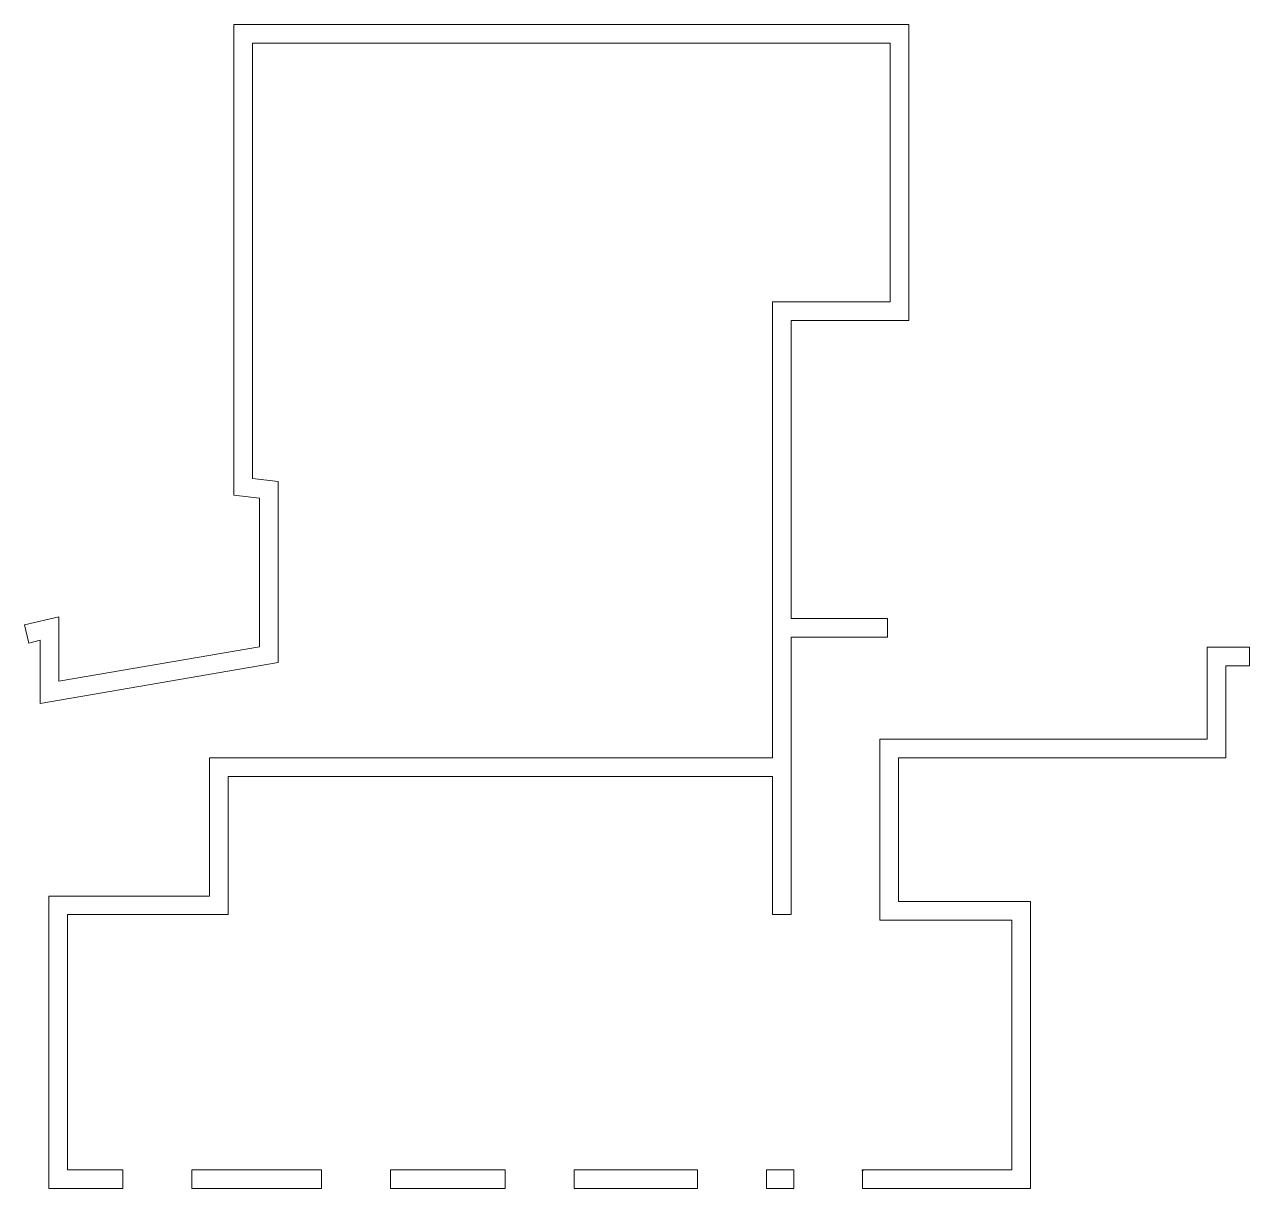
# Model space of a CAD drawing. Header units: millimetres. Extents: x 972 to 2253, y 1308 to 2525.
import ezdxf

# ---------------------------------------------------------------- set-up
doc = ezdxf.new("R2010")
doc.units = ezdxf.units.MM
doc.layers.get('0').update_dxf_attribs({"true_color": 0xc2ced6})
doc.layers.add('3D-WALL', color=10, linetype='Continuous')
doc.layers.add('A-WALL', color=113, linetype='Continuous', lineweight=13)

msp = doc.modelspace()

# ---------------------------------------------------------------- linework, layer by layer
for p, q in [((1848.2, 1326.7), (1848.2, 1327.6)), ((1848.2, 1327.6), (1849.3, 1327.6))]:
    msp.add_line(p, q)
at = {"layer": '3D-WALL', "extrusion": (1, 0, -1.83697e-16)}
msp.add_line((2227.7, 1758.2, 119.9), (2227.7, 1758.2), dxfattribs=at)
at = {"layer": 'A-WALL'}
for p, q in [((1190.8, 2525), (1190.8, 2032.9)), ((1896.4, 2525), (1190.8, 2525)), ((1896.4, 2215.5), (1896.4, 2525)), ((1210.3, 2050.4), (1210.3, 2505.5)), ((1210.3, 2505.5), (1876.9, 2505.5)), ((1876.9, 2505.5), (1876.9, 2235)), ((1876.9, 2235), (1753.9, 2235)), ((1753.9, 2235), (1753.9, 1758.2)), ((1773.4, 2215.5), (1896.4, 2215.5)), ((1773.4, 1903.9), (1773.4, 2215.5)), ((1237.4, 2047.4), (1210.3, 2050.4)), ((1237.4, 1857.9), (1237.4, 2047.4)), ((1190.8, 2032.9), (1217.9, 2029.9)), ((1217.9, 2029.9), (1217.9, 1874.3)), ((1008.1, 1905.9), (972.1, 1897.3)), ((972.1, 1897.3), (976.7, 1878.3)), ((1008.1, 1838.5), (1008.1, 1905.9)), ((1874.2, 1903.9), (1773.4, 1903.9)), ((1874.2, 1884.4), (1874.2, 1903.9)), ((1773.4, 1594.4), (1773.4, 1884.4)), ((1773.4, 1884.4), (1874.2, 1884.4)), ((976.7, 1878.3), (988.6, 1881.2)), ((988.6, 1881.2), (988.6, 1815.3)), ((1217.9, 1874.3), (1008.1, 1838.5)), ((2252.5, 1873.9), (2208.2, 1873.9)), ((2208.2, 1873.9), (2208.2, 1777.7)), ((2252.5, 1854.4), (2252.5, 1873.9)), ((988.6, 1815.3), (1237.4, 1857.9)), ((2227.7, 1758.2), (2227.7, 1854.4)), ((2227.7, 1854.4), (2252.5, 1854.4)), ((1866.2, 1777.7), (1866.2, 1588.6)), ((2208.2, 1777.7), (1866.2, 1777.7)), ((2208.2, 1777.7), (2208.2, 1777.7)), ((1165.6, 1758.2), (1165.6, 1613.9)), ((1753.9, 1758.2), (1165.6, 1758.2)), ((1885.7, 1608.1), (1885.7, 1758.2)), ((1885.7, 1758.2), (2227.7, 1758.2)), ((1185.1, 1594.4), (1185.1, 1738.7)), ((1185.1, 1738.7), (1753.9, 1738.7)), ((1753.9, 1738.7), (1753.9, 1594.4)), ((1165.6, 1613.9), (997.6, 1613.9)), ((997.6, 1613.9), (997.6, 1308.1)), ((2023.7, 1608.1), (1885.7, 1608.1)), ((2023.7, 1308.1), (2023.7, 1608.1)), ((1017.1, 1594.4), (1185.1, 1594.4)), ((1017.1, 1327.6), (1017.1, 1594.4)), ((1753.9, 1594.4), (1773.4, 1594.4)), ((1866.2, 1588.6), (2004.2, 1588.6)), ((2004.2, 1588.6), (2004.2, 1327.6)), ((1075, 1327.6), (1017.1, 1327.6)), ((1075, 1308.1), (1075, 1327.6)), ((1282.6, 1327.6), (1147, 1327.6)), ((1147, 1327.6), (1147, 1308.1)), ((1282.6, 1308.1), (1282.6, 1327.6)), ((1474.6, 1327.6), (1354.6, 1327.6)), ((1354.6, 1327.6), (1354.6, 1308.1)), ((1474.6, 1308.1), (1474.6, 1327.6)), ((1675.6, 1327.6), (1546.6, 1327.6)), ((1546.6, 1327.6), (1546.6, 1308.1)), ((1675.6, 1308.1), (1675.6, 1327.6)), ((1776.2, 1327.6), (1747.6, 1327.6)), ((1747.6, 1327.6), (1747.6, 1308.1)), ((1776.2, 1308.1), (1776.2, 1327.6)), ((1848.2, 1326.7), (1848.2, 1308.1)), ((2004.2, 1327.6), (1849.3, 1327.6)), ((997.6, 1308.1), (1075, 1308.1)), ((1147, 1308.1), (1282.6, 1308.1)), ((1354.6, 1308.1), (1474.6, 1308.1)), ((1546.6, 1308.1), (1675.6, 1308.1)), ((1747.6, 1308.1), (1776.2, 1308.1)), ((1848.2, 1308.1), (2023.7, 1308.1))]:
    msp.add_line(p, q, dxfattribs=at)

doc.saveas('drawing.dxf')
